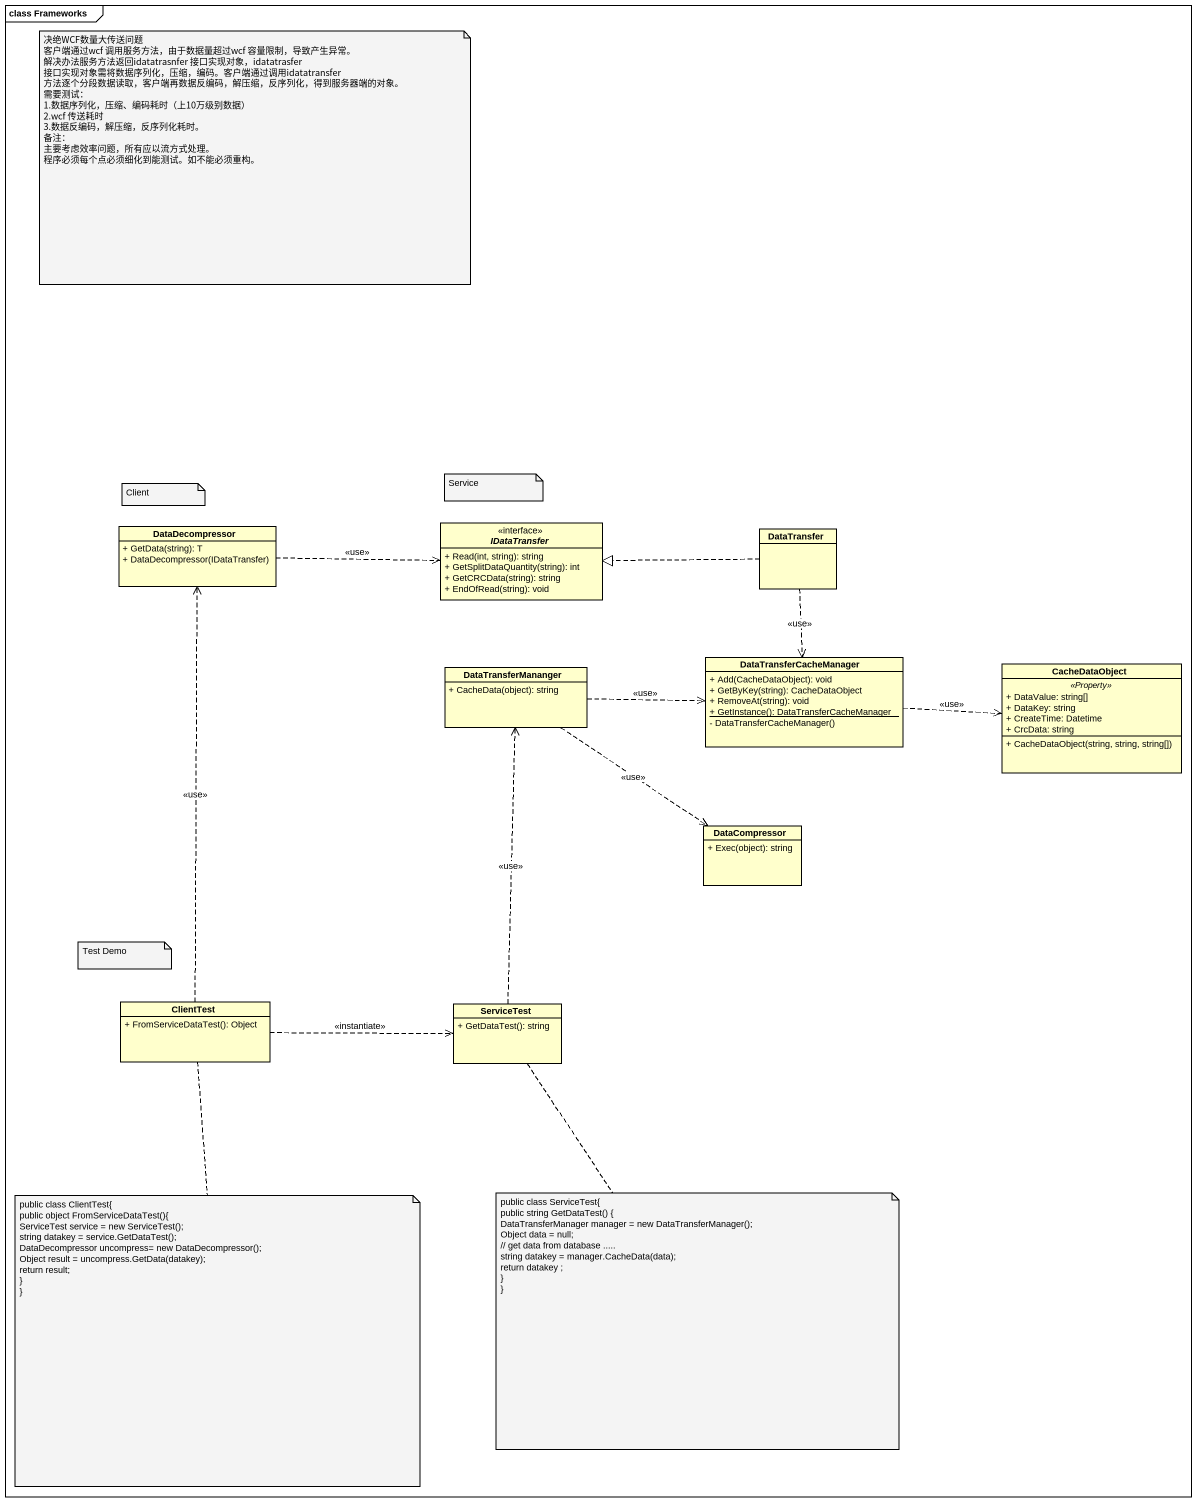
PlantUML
@startuml
mainframe class Frameworks
hide circle
hide empty members
skinparam classAttributeIconSize 0
class DataDecompressor {
  + GetData(string): T
  + DataDecompressor(IDataTransfer)
}
interface IDataTransfer <<interface>> {
  + Read(int, string): string
  + GetSplitDataQuantity(string): int
  + GetCRCData(string): string
  + EndOfRead(string): void
}
class DataTransfer
class DataTransferMananger {
  + CacheData(object): string
}
class DataTransferCacheManager {
  + Add(CacheDataObject): void
  + GetByKey(string): CacheDataObject
  + RemoveAt(string): void
  {static} + GetInstance(): DataTransferCacheManager
  - DataTransferCacheManager()
}
class CacheDataObject {
  .. <<Property>> ..
  + DataValue: string[]
  + DataKey: string
  + CreateTime: Datetime
  + CrcData: string
  --
  + CacheDataObject(string, string, string[])
}
class DataCompressor {
  + Exec(object): string
}
class ClientTest {
  + FromServiceDataTest(): Object
}
class ServiceTest {
  + GetDataTest(): string
}
DataDecompressor .right.> IDataTransfer : <<use>>
DataTransfer .left.|> IDataTransfer
DataTransfer ..> DataTransferCacheManager : <<use>>
DataTransferMananger .right.> DataTransferCacheManager : <<use>>
DataTransferMananger ..> DataCompressor : <<use>>
DataTransferCacheManager .right.> CacheDataObject : <<use>>
ClientTest .up.> DataDecompressor : <<use>>
ClientTest .right.> ServiceTest : <<instantiate>>
ServiceTest .up.> DataTransferMananger : <<use>>
note as N1
  决绝WCF数量大传送问题
  客户端通过wcf 调用服务方法，由于数据量超过wcf 容量限制，导致产生异常。
  解决办法服务方法返回idatatrasnfer 接口实现对象，idatatrasfer 接口实现对象需将数据序列化，压缩，编码。客户端通过调用idatatransfer 方法逐个分段数据读取，客户端再数据反编码，解压缩，反序列化，得到服务器端的对象。
  需要测试：
  1.数据序列化，压缩、编码耗时（上10万级别数据）
  2.wcf 传送耗时
  3.数据反编码，解压缩，反序列化耗时。
  备注：
  主要考虑效率问题，所有应以流方式处理。
  程序必须每个点必须细化到能测试。如不能必须重构。
end note
note as N2
  Client
end note
note as N3
  Service
end note
note as N4
  Test Demo
end note
note bottom of ClientTest
  public class ClientTest{
  public object FromServiceDataTest(){
  ServiceTest service = new ServiceTest();
  string datakey = service.GetDataTest();
  DataDecompressor uncompress= new DataDecompressor();
  Object result = uncompress.GetData(datakey);
  return result;
  ~}
  ~}
end note
note bottom of ServiceTest
  public class ServiceTest{
  public string GetDataTest() {
  DataTransferManager manager = new DataTransferManager();
  Object data = null;
  // get data from database .....
  string datakey = manager.CacheData(data);
  return datakey ;
  ~}
  ~}
end note
@enduml
